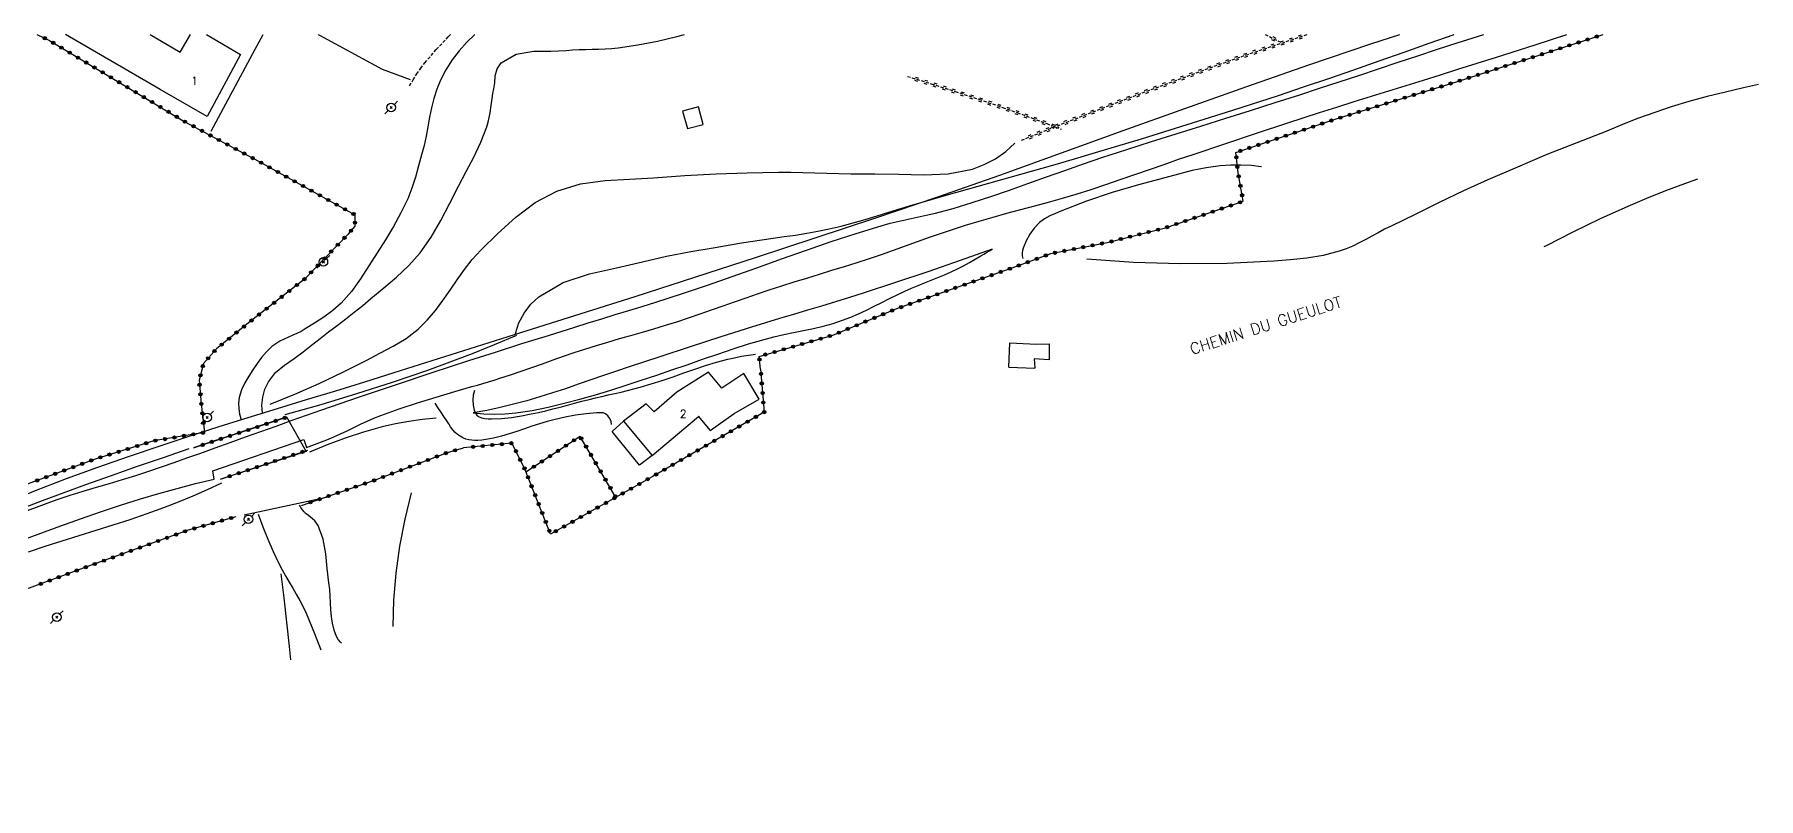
# Model space of a CAD drawing. Header units: millimetres. Extents: x 139000 to 140000, y 142998 to 144000.
# Drawn here: x 139150.9 to 139420.2, y 143880.6 to 144000 of the extents above; entities that cross this region are included whole.
import ezdxf
from ezdxf.enums import TextEntityAlignment as Align

# ---------------------------------------------------------------- set-up
doc = ezdxf.new("R2010")
doc.units = ezdxf.units.MM
doc.linetypes.add('DASHED', pattern=[0.75, 0.5, -0.25])
doc.layers.get('0').update_dxf_attribs({"linetype": 'CONTINUOUS'})
for name, color, linetype in [('W0017', 7, 'CONTINUOUS'), ('W0070', 7, 'DASHED'), ('W0071', 7, 'CONTINUOUS'), ('W0101', 7, 'CONTINUOUS'), ('W0104', 1, 'CONTINUOUS'), ('W0120', 7, 'CONTINUOUS'), ('W0132', 7, 'CONTINUOUS'), ('W0211', 2, 'CONTINUOUS'), ('W0214', 2, 'CONTINUOUS'), ('W0220', 5, 'DASHED'), ('W0300', 7, 'CONTINUOUS'), ('W0323', 7, 'CONTINUOUS'), ('W0330', 7, 'CONTINUOUS'), ('W0473', 7, 'CONTINUOUS'), ('W0510', 5, 'CONTINUOUS'), ('W0600', 7, 'CONTINUOUS'), ('W0989', 7, 'CONTINUOUS'), ('W0991', 7, 'CONTINUOUS')]:
    doc.layers.add(name, color=color, linetype=linetype)
doc.styles.get("Standard").update_dxf_attribs({"font": 'romans.shx', "width": 0.85})

# ---------------------------------------------------------------- blocks, each defined once
blk = doc.blocks.new('T473')
for p, q in [((-0.166667, 0.166667), (0.166667, -0.166667)), ((-0.166667, -0.166667), (0.166667, 0.166667)), ((0.500001, 0.500001), (1.000002, 1.000002)), ((-1.000002, -1.000002), (-0.500001, -0.500001))]:
    blk.add_line(p, q)
blk.add_ellipse((0, 0), major_axis=(0.471405, 0.471405), ratio=1, start_param=5.4977871438, end_param=11.780972451)
blk = doc.blocks.new('t323o')
at = {"color": 0, "linetype": 'Continuous'}
for radius in [0.25, 0.15]:
    blk.add_circle((0, 0), radius, dxfattribs=at)
blk = doc.blocks.new('t220o')
at = {"color": 0, "linetype": 'Continuous'}
for p, q in [((-0.25, 0.25), (0.25, 0.25)), ((-0.25, -0.25), (0.25, -0.25))]:
    blk.add_line(p, q, dxfattribs=at)

msp = doc.modelspace()

# ---------------------------------------------------------------- linework, layer by layer
at = {"layer": 'W0017'}
msp.add_lwpolyline([(139178.47, 143984.89), (139185.34, 143997.72), (139186.57, 144000)], dxfattribs=at)
at = {"layer": 'W0070'}
msp.add_lwpolyline([(139209.46, 143991.96), (139210, 143992.9), (139210.57, 143993.82), (139211.19, 143994.71), (139211.84, 143995.57), (139213.61, 143997.65), (139215.49, 143999.62), (139215.87, 144000)], dxfattribs=at)
at = {"layer": 'W0071'}
for points in [[(139149.37, 143925.42), (139152.4, 143926.59), (139154.42, 143927.3), (139156.45, 143927.97), (139158.49, 143928.6), (139160.53, 143929.22), (139162.58, 143929.82), (139164.63, 143930.43), (139166.67, 143931.06), (139168.7, 143931.72), (139170.7, 143932.4), (139172.69, 143933.1), (139174.68, 143933.82), (139176.68, 143934.52), (139179.06, 143935.37), (139181.45, 143936.22), (139183.83, 143937.08), (139186.21, 143937.93), (139188.6, 143938.79), (139190.98, 143939.63), (139193.37, 143940.48), (139195.76, 143941.31), (139201.49, 143943.28), (139207.23, 143945.22), (139212.97, 143947.14), (139218.72, 143949.03), (139222.85, 143950.36), (139226.99, 143951.67), (139231.13, 143952.96), (139235.27, 143954.26), (139237.37, 143954.91), (139239.48, 143955.56), (139241.59, 143956.21), (139243.69, 143956.85), (139245.8, 143957.5), (139247.9, 143958.15), (139250, 143958.81), (139252.1, 143959.49), (139255.99, 143960.79), (139259.86, 143962.14), (139263.71, 143963.52), (139267.57, 143964.92), (139271.43, 143966.29), (139275.3, 143967.63), (139279.2, 143968.9), (139283.12, 143970.1), (139284.52, 143970.48), (139285.92, 143970.83), (139287.34, 143971.15), (139288.75, 143971.46), (139290.17, 143971.77), (139291.58, 143972.09), (139292.98, 143972.43), (139294.38, 143972.82), (139297.32, 143973.71), (139300.24, 143974.66), (139303.14, 143975.66), (139306.03, 143976.69), (139308.92, 143977.73), (139311.81, 143978.76), (139314.7, 143979.78), (139317.61, 143980.76), (139321.47, 143982.02), (139325.33, 143983.25), (139329.2, 143984.47), (139333.07, 143985.69), (139336.94, 143986.9), (139340.81, 143988.11), (139344.67, 143989.34), (139348.53, 143990.58), (139351.61, 143991.58), (139354.68, 143992.59), (139357.74, 143993.61), (139360.81, 143994.63), (139363.87, 143995.66), (139366.94, 143996.67), (139370.01, 143997.68), (139373.09, 143998.68), (139377.24, 144000)], [(139196.54, 143936.62), (139197.6, 143937.08), (139198.65, 143937.56), (139199.69, 143938.06), (139200.73, 143938.56), (139201.77, 143939.06), (139202.82, 143939.54), (139203.88, 143940), (139204.95, 143940.44), (139207.81, 143941.47), (139210.71, 143942.4), (139213.63, 143943.28), (139216.54, 143944.17), (139217.41, 143944.43), (139218.29, 143944.69), (139219.17, 143944.95), (139220.05, 143945.2), (139220.92, 143945.45), (139221.8, 143945.71), (139222.68, 143945.97), (139223.55, 143946.25), (139225.22, 143946.79), (139226.88, 143947.36), (139228.54, 143947.94), (139230.2, 143948.53), (139231.86, 143949.12), (139233.52, 143949.7), (139235.18, 143950.27), (139236.85, 143950.82), (139238.64, 143951.38), (139240.43, 143951.92), (139242.23, 143952.45), (139244.03, 143952.96), (139245.83, 143953.48), (139247.63, 143954), (139249.42, 143954.54), (139251.2, 143955.1), (139253.02, 143955.7), (139254.82, 143956.31), (139256.62, 143956.94), (139258.42, 143957.58), (139260.22, 143958.22), (139262.02, 143958.85), (139263.82, 143959.47), (139265.63, 143960.08), (139267.58, 143960.71), (139269.54, 143961.33), (139271.51, 143961.93), (139273.47, 143962.53), (139275.43, 143963.13), (139277.4, 143963.74), (139279.35, 143964.36), (139281.31, 143964.99), (139283.19, 143965.63), (139285.06, 143966.28), (139286.93, 143966.95), (139288.79, 143967.62), (139290.66, 143968.29), (139292.53, 143968.94), (139294.41, 143969.58), (139296.29, 143970.19), (139298.44, 143970.84), (139300.6, 143971.46), (139302.77, 143972.05), (139304.94, 143972.63), (139307.11, 143973.21), (139309.28, 143973.8), (139311.44, 143974.41), (139313.6, 143975.05), (139315.9, 143975.78), (139318.19, 143976.54), (139320.47, 143977.31), (139322.75, 143978.1), (139325.03, 143978.9), (139327.3, 143979.69), (139329.58, 143980.48), (139331.86, 143981.25), (139336.79, 143982.9), (139341.73, 143984.55), (139346.66, 143986.18), (139351.61, 143987.78), (139354.3, 143988.64), (139357, 143989.5), (139359.7, 143990.34), (139362.4, 143991.18), (139365.11, 143992.02), (139367.81, 143992.86), (139370.51, 143993.7), (139373.21, 143994.55), (139379.25, 143996.47), (139385.28, 143998.4), (139390.24, 144000)], [(139219.57, 143944.36), (139219.39, 143943.6), (139219.33, 143942.82), (139219.38, 143942.03), (139219.55, 143941.26), (139219.65, 143940.99), (139219.79, 143940.72), (139219.97, 143940.48), (139220.2, 143940.29), (139220.69, 143940.05), (139221.22, 143939.95), (139221.75, 143939.92), (139222.26, 143939.91), (139223.83, 143939.95), (139225.38, 143940.13), (139226.92, 143940.4), (139228.44, 143940.69), (139229.58, 143940.92), (139230.72, 143941.18), (139231.85, 143941.46), (139232.98, 143941.76), (139234.1, 143942.07), (139235.23, 143942.37), (139236.36, 143942.67), (139237.48, 143942.95), (139238.49, 143943.19), (139239.49, 143943.43), (139240.49, 143943.65), (139241.5, 143943.88), (139242.5, 143944.11), (139243.5, 143944.35), (139244.5, 143944.6), (139245.49, 143944.86), (139247.21, 143945.37), (139248.92, 143945.92), (139250.61, 143946.5), (139252.3, 143947.09), (139253.99, 143947.67), (139255.7, 143948.23), (139257.41, 143948.75), (139259.14, 143949.22), (139260.22, 143949.47), (139261.3, 143949.69), (139262.4, 143949.88), (139263.49, 143950.03)], [(139241.01, 143939.01), (139240.93, 143939.51), (139240.73, 143939.98), (139240.43, 143940.39), (139240.04, 143940.71), (139239.71, 143940.85), (139239.35, 143940.88), (139239, 143940.86), (139238.67, 143940.84), (139237.02, 143940.72), (139235.39, 143940.49), (139233.77, 143940.18), (139232.17, 143939.83), (139230.95, 143939.52), (139229.75, 143939.16), (139228.56, 143938.77), (139227.38, 143938.36), (139226.19, 143937.95), (139225, 143937.56), (139223.8, 143937.2), (139222.58, 143936.9), (139221.98, 143936.77), (139221.37, 143936.66), (139220.75, 143936.58), (139220.13, 143936.54), (139219.65, 143936.54), (139219.17, 143936.57), (139218.69, 143936.63), (139218.22, 143936.76), (139217.77, 143936.95), (139217.35, 143937.19), (139216.96, 143937.47), (139216.59, 143937.79), (139216.2, 143938.21), (139215.87, 143938.67), (139215.57, 143939.15), (139215.26, 143939.62), (139214.8, 143940.3), (139214.34, 143940.99), (139213.89, 143941.67), (139213.45, 143942.37)], [(139178.7, 143931.8), (139192.94, 143936.71), (139193.36, 143935.42), (139196.54, 143936.62)], [(139178.91, 143930.51), (139178.7, 143931.8)], [(139147.89, 143920.6), (139151.42, 143921.91), (139154.97, 143923.2), (139158.06, 143924.3), (139161.17, 143925.37), (139164.28, 143926.41), (139167.42, 143927.39), (139170.27, 143928.24), (139173.14, 143929.04), (139176.02, 143929.8), (139178.91, 143930.51)]]:
    msp.add_lwpolyline(points, dxfattribs=at)
at = {"layer": 'W0101'}
for points in [[(139177.73, 144000), (139183.03, 143996.88), (139177.81, 143987.2), (139170.51, 143991.37), (139155.69, 144000)], [(139168.93, 144000), (139173.64, 143997.22), (139175.21, 144000)]]:
    msp.add_lwpolyline(points, dxfattribs=at)
msp.add_lwpolyline([(139242.87, 143939.57), (139247.35, 143934.17), (139254.56, 143940.27), (139254.55, 143940.33), (139256.42, 143938.11), (139260.13, 143940.76), (139264.05, 143943), (139261.68, 143946.99), (139258.23, 143944.7), (139256.16, 143947.21), (139251.2, 143944.07), (139247.68, 143941.02), (139246.4, 143942.28)], close=True, dxfattribs=at)
at = {"layer": 'W0104'}
msp.add_lwpolyline([(139247.35, 143934.17), (139245.36, 143932.68), (139241.12, 143937.95), (139242.87, 143939.57)], dxfattribs=at)
at = {"layer": 'W0120'}
for points in [[(139175.91, 143935.51), (139190.25, 143940.22), (139193.32, 143934.8), (139179.96, 143930.46)], [(139183.63, 143924.89), (139196.96, 143927.76)]]:
    msp.add_lwpolyline(points, dxfattribs=at)
at = {"layer": 'W0132'}
for points in [[(139303.08, 143947.98), (139303.19, 143951.82), (139307.39, 143951.59), (139309.35, 143951.64), (139309.36, 143949.15), (139307.03, 143949.3), (139307.03, 143949.27), (139307.12, 143947.83)], [(139303.08, 143947.98), (139307.12, 143947.83)]]:
    msp.add_lwpolyline(points, dxfattribs=at)
at = {"layer": 'W0211'}
for points in [[(139225.98, 143953.27), (139226.52, 143954.92), (139227.33, 143956.45), (139228.39, 143957.82), (139229.66, 143959), (139233.42, 143961.22), (139237.58, 143962.6), (139241.77, 143963.52), (139245.84, 143964.45), (139249.59, 143965.34), (139253.39, 143966.07), (139257.19, 143966.72), (139260.99, 143967.37), (139262.73, 143967.66), (139264.48, 143967.92), (139266.24, 143968.16), (139267.99, 143968.4), (139269.74, 143968.65), (139271.49, 143968.93), (139273.24, 143969.24), (139274.97, 143969.6), (139276.86, 143970.05), (139278.74, 143970.54), (139280.61, 143971.08), (139282.48, 143971.64), (139284.33, 143972.21), (139286.19, 143972.79), (139288.04, 143973.36), (139289.91, 143973.91), (139293.25, 143974.86), (139296.59, 143975.81), (139299.93, 143976.75), (139303.27, 143977.69), (139306.61, 143978.64), (139309.95, 143979.59), (139313.29, 143980.56), (139316.62, 143981.55), (139323.78, 143983.71), (139330.92, 143985.91), (139338.06, 143988.17), (139345.17, 143990.48), (139349.11, 143991.79), (139353.04, 143993.13), (139356.96, 143994.49), (139360.88, 143995.87), (139364.8, 143997.25), (139368.72, 143998.63), (139372.63, 144000)], [(139342.52, 143979.32), (139340.91, 143979.5), (139339.3, 143979.59), (139337.68, 143979.58), (139336.07, 143979.48), (139333.87, 143979.17), (139331.7, 143978.72), (139329.56, 143978.17), (139327.42, 143977.6), (139323.32, 143976.47), (139319.22, 143975.28), (139315.17, 143973.94), (139311.2, 143972.39), (139310.33, 143972.03), (139309.46, 143971.64), (139308.63, 143971.18), (139307.87, 143970.6), (139307.04, 143969.73), (139306.32, 143968.78), (139305.74, 143967.73), (139305.3, 143966.61), (139305.19, 143966.21), (139305.15, 143965.79), (139305.16, 143965.37), (139305.23, 143964.96)], [(139386.69, 143966.84), (139387.02, 143967.02), (139391.23, 143969.15), (139395.49, 143971.21), (139399.8, 143973.16), (139402.72, 143974.41), (139405.68, 143975.6), (139408.65, 143976.72), (139410.66, 143977.43)], [(139219.39, 143940.83), (139221.05, 143940.71), (139222.72, 143940.67), (139224.38, 143940.71), (139226.05, 143940.85), (139228.59, 143941.22), (139231.1, 143941.75), (139233.58, 143942.37), (139236.06, 143943.01), (139238.47, 143943.68), (139240.87, 143944.41), (139243.26, 143945.18), (139245.64, 143945.95), (139248.05, 143946.74), (139250.44, 143947.55), (139252.82, 143948.38), (139255.21, 143949.22), (139257.6, 143950.04), (139260, 143950.85), (139262.4, 143951.62), (139264.83, 143952.34), (139266.35, 143952.75), (139267.89, 143953.1), (139269.43, 143953.43), (139270.98, 143953.74), (139272.53, 143954.06), (139274.07, 143954.42), (139275.6, 143954.84), (139277.1, 143955.32), (139278.36, 143955.8), (139279.6, 143956.33), (139280.81, 143956.91), (139282.01, 143957.51), (139283.21, 143958.12), (139284.4, 143958.73), (139285.6, 143959.32), (139286.82, 143959.88), (139287.85, 143960.33), (139288.88, 143960.75), (139289.91, 143961.16), (139290.95, 143961.57), (139291.99, 143961.99), (139293.02, 143962.42), (139294.04, 143962.87), (139295.05, 143963.34), (139295.98, 143963.83), (139296.9, 143964.35), (139297.8, 143964.89), (139298.7, 143965.42), (139299.15, 143965.68), (139299.59, 143965.94), (139300.04, 143966.2), (139300.48, 143966.46)], [(139190.01, 143940.58), (139195.62, 143942.17), (139201.21, 143943.86), (139206.77, 143945.65), (139212.29, 143947.54), (139215.8, 143948.81), (139219.28, 143950.14), (139222.74, 143951.54), (139226.18, 143952.99)], [(139213.58, 143940.01), (139211.46, 143939.81), (139209.35, 143939.51), (139207.25, 143939.13), (139205.17, 143938.65), (139202.27, 143937.85), (139199.41, 143936.92), (139196.59, 143935.87), (139193.82, 143934.7)], [(139148.73, 143925.87), (139152.11, 143927.15), (139155.49, 143928.41), (139158.88, 143929.64), (139162.91, 143931.08), (139166.94, 143932.5), (139170.99, 143933.89), (139175.04, 143935.26)], [(139180.08, 143929.88), (139177.84, 143928.83), (139175.59, 143927.84), (139173.31, 143926.89), (139171.01, 143926), (139168.4, 143925.05), (139165.76, 143924.14), (139163.12, 143923.28), (139160.46, 143922.45), (139157.8, 143921.63), (139155.15, 143920.8), (139152.5, 143919.95), (139149.86, 143919.08)]]:
    msp.add_lwpolyline(points, dxfattribs=at)
at = {"layer": 'W0214'}
for points in [[(139420.16, 143992.2), (139417.84, 143991.65), (139414.98, 143990.98), (139412.14, 143990.29), (139409.3, 143989.53), (139406.5, 143988.68), (139403.95, 143987.82), (139401.42, 143986.9), (139398.92, 143985.91), (139396.45, 143984.86)], [(139396.45, 143984.86), (139391.77, 143983.07), (139387.12, 143981.21), (139382.5, 143979.28), (139377.9, 143977.29), (139374.09, 143975.54), (139370.3, 143973.73), (139366.53, 143971.88), (139362.76, 143970.05), (139361.76, 143969.54), (139360.77, 143969.01), (139359.78, 143968.47), (139358.8, 143967.93), (139357.8, 143967.41), (139356.78, 143966.92), (139355.73, 143966.48), (139354.67, 143966.11), (139352.15, 143965.46), (139349.59, 143965.04), (139347.02, 143964.77), (139344.45, 143964.57), (139337.15, 143964.21), (139329.83, 143964.14), (139322.52, 143964.37), (139315.23, 143964.89)], [(139187.67, 143942.21), (139191.51, 143943.77), (139195.31, 143945.43), (139199.05, 143947.21), (139202.75, 143949.09), (139204.82, 143950.16), (139206.9, 143951.27), (139208.92, 143952.49), (139210.8, 143953.94), (139212.22, 143955.32), (139213.5, 143956.83), (139214.67, 143958.42), (139215.79, 143960.04), (139216.88, 143961.66), (139218.01, 143963.27), (139219.23, 143964.81), (139220.57, 143966.26), (139223.23, 143968.88), (139226.03, 143971.42), (139229.08, 143973.71), (139232.46, 143975.5), (139236.15, 143976.64), (139239.99, 143977.15), (139243.82, 143977.36), (139247.57, 143977.6), (139252.44, 143977.97), (139257.33, 143978.22), (139262.21, 143978.37), (139267.1, 143978.46), (139268.98, 143978.47), (139270.86, 143978.44), (139272.73, 143978.39), (139274.61, 143978.33), (139276.49, 143978.28), (139278.37, 143978.23), (139280.25, 143978.21), (139282.13, 143978.22), (139285.89, 143978.17), (139289.73, 143978.04), (139293.6, 143978.2), (139297.39, 143978.96), (139299.23, 143979.66), (139300.96, 143980.58), (139302.57, 143981.7), (139304.02, 143983.02)], [(139300.48, 143966.46), (139295.47, 143964.66), (139290.43, 143962.91), (139285.38, 143961.21), (139280.32, 143959.55), (139278.15, 143958.86), (139275.97, 143958.18), (139273.79, 143957.53), (139271.61, 143956.88), (139269.42, 143956.24), (139267.24, 143955.59), (139265.06, 143954.93), (139262.88, 143954.25), (139258.09, 143952.73), (139253.3, 143951.18), (139248.52, 143949.62), (139243.74, 143948.05), (139241.75, 143947.38), (139239.75, 143946.7), (139237.77, 143946.01), (139235.78, 143945.31), (139233.79, 143944.63), (139231.79, 143943.97), (139229.78, 143943.34), (139227.75, 143942.75), (139225.68, 143942.2), (139223.59, 143941.69), (139221.5, 143941.24), (139219.39, 143940.83)], [(139209.7, 143928.35), (139208.69, 143924.21), (139207.89, 143920.03), (139207.3, 143915.81), (139206.93, 143911.57), (139206.82, 143907.43)]]:
    msp.add_lwpolyline(points, dxfattribs=at)
at = {"layer": 'W0220'}
for points in [[(139305.03, 143983.47), (139312.7, 143986.54), (139320.39, 143989.53), (139328.11, 143992.44), (139335.86, 143995.28), (139337.95, 143996.03), (139340.05, 143996.76), (139342.15, 143997.47), (139344.26, 143998.18), (139346.37, 143998.88), (139348.48, 143999.58), (139349.72, 144000)], [(139343.08, 144000), (139345.56, 143998.76)], [(139287.21, 143993.45), (139290.95, 143992.29), (139294.67, 143991.1), (139298.38, 143989.87), (139302.08, 143988.6), (139304.38, 143987.78), (139306.68, 143986.94), (139308.97, 143986.07), (139311.24, 143985.18)]]:
    msp.add_lwpolyline(points, dxfattribs=at)
at = {"layer": 'W0300'}
for points in [[(139142.31, 143925.1), (139151, 143928.7), (139155.87, 143930.59), (139160.77, 143932.37), (139165.7, 143934.08), (139170.64, 143935.76), (139175.16, 143937.25), (139179.7, 143938.71), (139184.25, 143940.13), (139188.81, 143941.53), (139193.37, 143942.92), (139197.93, 143944.31), (139202.48, 143945.72), (139207.03, 143947.15), (139225.86, 143953.1), (139244.7, 143959.06), (139263.51, 143965.11), (139282.26, 143971.31), (139291.96, 143974.63), (139301.63, 143978.03), (139311.28, 143981.49), (139320.92, 143984.97), (139330.57, 143988.45), (139340.22, 143991.89), (139349.9, 143995.26), (139359.62, 143998.53), (139364.13, 144000)], [(139190.91, 143902.27), (139190.69, 143904.32), (139190.28, 143908.11), (139189.85, 143911.91), (139189.41, 143915.7)]]:
    msp.add_lwpolyline(points, dxfattribs=at)
at = {"layer": 'W0323'}
for points in [[(139151.24, 144000), (139153.19, 143999.06), (139174.36, 143986.36), (139185.83, 143980.19), (139200.92, 143971.81), (139200.92, 143970.02), (139199.8, 143968.75), (139193.05, 143961.77), (139184.55, 143955.12), (139179.27, 143950.84), (139177.26, 143948.54), (139176.58, 143945.96), (139176.92, 143942.28), (139177.41, 143937.78)], [(139264.28, 143947.7), (139264.05, 143949.68), (139275.57, 143953), (139285.56, 143957.15), (139294.27, 143960.23), (139304.32, 143963.78), (139309.63, 143965.76), (139318.44, 143967.49), (139327.51, 143969.78), (139339.67, 143973.92), (139338.86, 143978.36), (139338.52, 143981.57), (139354.03, 143986.74), (139373.14, 143992.66), (139395.92, 144000)], [(139264.28, 143947.7), (139264.85, 143940.98), (139247.33, 143930.87), (139231.48, 143921.89), (139227.39, 143932.22), (139225.45, 143936.11), (139217.89, 143935.4)], [(139175.71, 143935.37), (139190.07, 143940.1)], [(139177.38, 143937.78), (139169.52, 143936.47), (139160.33, 143933.63), (139144.74, 143927.88), (139130.7, 143921.67), (139115.96, 143915.67), (139105.61, 143910.49), (139098.54, 143905.9), (139091.07, 143901.94), (139083.74, 143897.41), (139075.4, 143891.57)], [(139241.64, 143927.73), (139236.08, 143937.18), (139227.62, 143931.6)], [(139179.93, 143930.46), (139193.55, 143935.04)], [(139192.56, 143926.38), (139203.99, 143930.32), (139215.38, 143934.66), (139217.89, 143935.4)], [(139182.29, 143924.61), (139174.85, 143922.51), (139159.87, 143917.08), (139145.17, 143911.65), (139129.97, 143905.72), (139116.82, 143899.23), (139102.61, 143892.07), (139095.74, 143888.25), (139081.55, 143880.56)]]:
    msp.add_lwpolyline(points, dxfattribs=at)
at = {"layer": 'W0330'}
msp.add_lwpolyline([(139195.16, 144000), (139195.36, 143999.87), (139205.19, 143994.55), (139209.55, 143992.94)], dxfattribs=at)
at = {"layer": 'W0510'}
for points in [[(139219.65, 144000), (139218.41, 143998.81), (139217.21, 143997.45), (139216.1, 143996.02), (139215.11, 143994.49), (139214.27, 143992.88), (139213.7, 143991.46), (139213.25, 143990.01), (139212.88, 143988.54), (139212.58, 143987.06), (139212.3, 143985.58), (139212.03, 143984.11), (139211.71, 143982.64), (139211.34, 143981.18), (139210.86, 143979.45), (139210.37, 143977.71), (139209.82, 143975.99), (139209.16, 143974.3), (139208.11, 143972.11), (139206.93, 143969.99), (139205.67, 143967.91), (139204.38, 143965.86), (139203.09, 143963.83), (139201.79, 143961.79), (139200.37, 143959.82), (139198.76, 143958), (139197.47, 143956.84), (139196.07, 143955.81), (139194.61, 143954.87), (139193.15, 143953.96), (139192.51, 143953.59), (139191.86, 143953.27), (139191.19, 143952.97), (139190.52, 143952.68), (139189.85, 143952.37), (139189.19, 143952.04), (139188.55, 143951.65), (139187.95, 143951.21), (139187.09, 143950.41), (139186.32, 143949.52), (139185.64, 143948.57), (139184.99, 143947.6), (139184.34, 143946.59), (139183.71, 143945.55), (139183.19, 143944.44), (139182.85, 143943.25), (139182.74, 143942.39), (139182.76, 143941.52), (139182.9, 143940.67), (139183.15, 143939.83)], [(139186.48, 143940.79), (139186.39, 143942.06), (139186.52, 143943.32), (139186.85, 143944.54), (139187.39, 143945.69), (139188.51, 143947.14), (139189.93, 143948.33), (139191.42, 143949.35), (139192.82, 143950.39), (139194.13, 143951.45), (139195.46, 143952.49), (139196.8, 143953.51), (139198.14, 143954.53), (139199.48, 143955.55), (139200.82, 143956.58), (139202.13, 143957.63), (139203.42, 143958.71), (139205.42, 143960.39), (139207.42, 143962.08), (139209.35, 143963.88), (139211.1, 143965.84), (139212.84, 143968.32), (139214.35, 143970.94), (139215.72, 143973.63), (139217.08, 143976.3), (139218.29, 143978.56), (139219.49, 143980.83), (139220.59, 143983.15), (139221.51, 143985.56), (139221.72, 143986.29), (139221.88, 143987.03), (139222.02, 143987.77), (139222.13, 143988.52), (139222.23, 143989.26), (139222.34, 143990.01), (139222.47, 143990.75), (139222.62, 143991.49), (139222.75, 143992.46), (139222.83, 143993.53), (139223.11, 143994.63), (139223.75, 143995.55), (139226.12, 143996.93), (139228.86, 143997.4), (139231.5, 143997.39), (139233.9, 143997.48), (139234.91, 143997.58), (139235.93, 143997.64), (139236.94, 143997.67), (139237.96, 143997.68), (139238.98, 143997.69), (139239.99, 143997.73), (139241.01, 143997.79), (139242.02, 143997.89), (139245.11, 143998.37), (139248.17, 143998.97), (139251.21, 143999.69), (139252.39, 144000)], [(139198.8, 143904.83), (139198.64, 143905), (139198.31, 143905.41), (139198.05, 143905.88), (139197.67, 143906.89), (139197.4, 143907.95), (139197.24, 143909.02), (139197.15, 143910.09), (139197.1, 143911.14), (139197.05, 143912.2), (139196.97, 143913.25), (139196.83, 143914.3), (139196.56, 143916.51), (139196.37, 143918.8), (139195.98, 143921.09), (139195.16, 143923.26), (139194.92, 143923.63), (139194.63, 143923.97), (139194.31, 143924.27), (139193.98, 143924.55), (139193.64, 143924.82), (139193.31, 143925.09), (139192.99, 143925.38), (139192.7, 143925.71), (139192.57, 143925.88), (139192.46, 143926.06), (139192.35, 143926.25), (139192.25, 143926.44)], [(139185.82, 143925), (139186.54, 143923.05), (139187.32, 143921.11), (139188.15, 143919.2), (139189.02, 143917.31), (139189.53, 143916.32), (139190.06, 143915.35), (139190.63, 143914.4), (139191.2, 143913.45), (139191.76, 143912.5), (139192.31, 143911.53), (139192.82, 143910.55), (139193.28, 143909.54), (139194.62, 143906.34), (139195.59, 143903.79)]]:
    msp.add_lwpolyline(points, dxfattribs=at)
at = {"layer": 'W0600'}
msp.add_lwpolyline([(139252.84, 143985.28), (139255.32, 143985.95), (139254.58, 143988.68), (139252.09, 143988.01)], close=True, dxfattribs=at)

# ---------------------------------------------------------------- block references
at = {"layer": 'W0220'}
for p, rotation in [((139344.36, 143998.21), 18.41254084230863), ((139344.42, 143999.33), 333.3975911647465), ((139345.78, 143998.69), 18.41254084230863), ((139347.2, 143999.16), 18.40467056855238), ((139348.63, 143999.63), 18.49535324996677), ((139335.85, 143995.28), 20.1376594235402), ((139337.26, 143995.78), 19.61522729832465), ((139338.68, 143996.28), 19.1601427640471), ((139340.09, 143996.77), 18.80356877441854), ((139341.51, 143997.26), 18.80356877441854), ((139342.93, 143997.74), 18.54551147027578), ((139288.65, 143993), 342.8182954543425), ((139328.81, 143992.7), 20.1376594235402), ((139330.21, 143993.21), 20.1376594235402), ((139331.62, 143993.73), 20.1376594235402), ((139333.03, 143994.25), 20.1376594235402), ((139334.44, 143994.76), 20.1376594235402), ((139290.08, 143992.56), 342.8182954543425), ((139291.51, 143992.11), 342.2292201131272), ((139292.94, 143991.65), 342.2292201131272), ((139294.37, 143991.2), 342.2292201131272), ((139295.79, 143990.73), 341.6401436177088), ((139297.22, 143990.25), 341.6401436177088), ((139321.79, 143990.05), 20.68663544487455), ((139323.19, 143990.58), 20.68663544487455), ((139324.59, 143991.11), 20.68663544487455), ((139326, 143991.64), 20.68663544487455), ((139327.4, 143992.17), 20.68663544487455), ((139298.64, 143989.78), 341.0510659684809), ((139300.06, 143989.29), 341.0510659684809), ((139301.48, 143988.8), 341.0510659684809), ((139302.89, 143988.31), 340.4619874617896), ((139304.31, 143987.81), 340.4619874617896), ((139305.71, 143987.29), 339.8729082747848), ((139314.79, 143987.35), 21.23561019172842), ((139316.19, 143987.89), 21.23561019172842), ((139317.59, 143988.44), 21.23561019172842), ((139318.99, 143988.98), 21.23561019172842), ((139320.38, 143989.52), 21.23561019172842), ((139307.12, 143986.77), 339.2838283655038), ((139307.82, 143984.59), 21.78458366482037), ((139308.52, 143986.24), 339.2838283655038), ((139309.21, 143985.14), 21.78458366482037), ((139309.92, 143985.7), 338.6947477311323), ((139310.6, 143985.7), 21.78458366482037), ((139312, 143986.26), 21.78458366482037), ((139313.39, 143986.81), 21.23561019172842), ((139306.43, 143984.03), 21.78458366482037)]:
    msp.add_blockref('t220o', p, dxfattribs=dict(at, rotation=rotation))
at = {"layer": 'W0323'}
for p, rotation in [((139152.47, 143999.41), 334.2903062971757), ((139153.79, 143998.7), 329.0513694896666), ((139390.62, 143998.29), 17.85877025368761), ((139392.05, 143998.75), 17.85877025368761), ((139393.48, 143999.21), 17.85877025368761), ((139394.91, 143999.67), 17.85877025368761), ((139155.08, 143997.93), 329.0513694896666), ((139156.36, 143997.16), 329.0513694896666), ((139157.65, 143996.38), 329.0513694896666), ((139158.94, 143995.61), 329.0513694896666), ((139382.06, 143995.53), 17.85877025368761), ((139383.48, 143995.99), 17.85877025368761), ((139384.91, 143996.45), 17.85877025368761), ((139386.34, 143996.91), 17.85877025368761), ((139387.77, 143997.37), 17.85877025368761), ((139389.2, 143997.83), 17.85877025368761), ((139160.22, 143994.84), 329.0513694896666), ((139161.51, 143994.07), 329.0513694896666), ((139162.8, 143993.3), 329.0513694896666), ((139373.49, 143992.77), 17.85877025368761), ((139374.92, 143993.23), 17.85877025368761), ((139376.35, 143993.69), 17.85877025368761), ((139377.77, 143994.15), 17.85877025368761), ((139379.2, 143994.61), 17.85877025368761), ((139380.63, 143995.07), 17.85877025368761), ((139164.08, 143992.53), 329.0513694896666), ((139165.37, 143991.76), 329.0513694896666), ((139166.66, 143990.98), 329.0513694896666), ((139167.94, 143990.21), 329.0513694896666), ((139364.89, 143990.11), 17.21599653773085), ((139366.33, 143990.55), 17.21599653773085), ((139367.76, 143990.99), 17.21599653773085), ((139369.19, 143991.44), 17.21599653773085), ((139370.63, 143991.88), 17.21599653773085), ((139372.06, 143992.33), 17.21599653773085), ((139169.23, 143989.44), 329.0513694896666), ((139170.52, 143988.67), 329.0513694896666), ((139171.8, 143987.9), 329.0513694896666), ((139356.3, 143987.44), 17.21599653773085), ((139357.73, 143987.89), 17.21599653773085), ((139359.16, 143988.33), 17.21599653773085), ((139360.6, 143988.77), 17.21599653773085), ((139362.03, 143989.22), 17.21599653773085), ((139363.46, 143989.66), 17.21599653773085), ((139173.09, 143987.13), 329.0513694896666), ((139174.37, 143986.36), 331.7031182081196), ((139175.7, 143985.65), 331.7031182081196), ((139177.02, 143984.93), 331.7031182081196), ((139347.74, 143984.64), 18.44049053676162), ((139349.17, 143985.12), 18.44049053676162), ((139350.59, 143985.59), 18.44049053676162), ((139352.01, 143986.07), 18.44049053676162), ((139353.44, 143986.54), 18.44049053676162), ((139354.87, 143987), 17.21599653773085), ((139178.34, 143984.22), 331.7031182081196), ((139179.66, 143983.51), 331.7031182081196), ((139180.98, 143982.8), 331.7031182081196), ((139182.3, 143982.09), 331.7031182081196), ((139340.63, 143982.27), 18.44049053676162), ((139342.05, 143982.74), 18.44049053676162), ((139343.48, 143983.22), 18.44049053676162), ((139344.9, 143983.69), 18.44049053676162), ((139346.32, 143984.17), 18.44049053676162), ((139183.62, 143981.38), 331.7031182081196), ((139184.94, 143980.67), 331.7031182081196), ((139186.26, 143979.95), 330.9615132194153), ((139187.57, 143979.22), 330.9615132194153), ((139338.6, 143980.8), 96.09911695776388), ((139338.76, 143979.3), 96.09911695776388), ((139339.21, 143981.8), 18.44049053676162), ((139188.88, 143978.5), 330.9615132194153), ((139190.19, 143977.77), 330.9615132194153), ((139191.5, 143977.04), 330.9615132194153), ((139338.96, 143977.82), 100.3434692572891), ((139192.82, 143976.31), 330.9615132194153), ((139194.13, 143975.58), 330.9615132194153), ((139195.44, 143974.86), 330.9615132194153), ((139196.75, 143974.13), 330.9615132194153), ((139339.17, 143973.75), 18.7847045660331), ((139339.23, 143976.34), 100.3434692572891), ((139339.5, 143974.87), 100.3434692572891), ((139198.06, 143973.4), 330.9615132194153), ((139199.37, 143972.67), 330.9615132194153), ((139200.68, 143971.94), 330.9615132194153), ((139332.06, 143971.33), 18.7847045660331), ((139333.48, 143971.81), 18.7847045660331), ((139334.9, 143972.3), 18.7847045660331), ((139336.32, 143972.78), 18.7847045660331), ((139337.75, 143973.26), 18.7847045660331), ((139200.31, 143969.32), 228.5210857976717), ((139200.92, 143970.58), 270.0638392824777), ((139321.99, 143968.39), 14.18625151702092), ((139323.45, 143968.76), 14.18625151702092), ((139324.9, 143969.12), 14.18625151702092), ((139326.36, 143969.49), 14.18625151702092), ((139327.8, 143969.88), 18.7847045660331), ((139329.22, 143970.37), 18.7847045660331), ((139330.64, 143970.85), 18.7847045660331), ((139197.2, 143966.06), 225.9599880602271), ((139198.25, 143967.14), 225.9599880602271), ((139199.29, 143968.22), 225.9599880602271), ((139310.26, 143965.88), 11.13842996465772), ((139311.73, 143966.17), 11.13842996465772), ((139313.21, 143966.46), 11.13842996465772), ((139314.68, 143966.75), 11.13842996465772), ((139316.15, 143967.04), 11.13842996465772), ((139317.62, 143967.33), 11.13842996465772), ((139319.09, 143967.65), 14.18625151702092), ((139320.54, 143968.02), 14.18625151702092), ((139195.12, 143963.9), 225.9599880602271), ((139196.16, 143964.98), 225.9599880602271), ((139303.2, 143963.38), 19.43645587377582), ((139304.61, 143963.88), 20.43412941610111), ((139306.02, 143964.41), 20.43412941610111), ((139307.42, 143964.93), 20.43412941610111), ((139308.83, 143965.46), 20.43412941610111), ((139191.85, 143960.83), 218.0257837167893), ((139193.03, 143961.75), 218.0257837167893), ((139194.07, 143962.82), 225.9599880602271), ((139294.71, 143960.39), 19.43645587377582), ((139296.13, 143960.88), 19.43645587377582), ((139297.54, 143961.38), 19.43645587377582), ((139298.96, 143961.88), 19.43645587377582), ((139300.37, 143962.38), 19.43645587377582), ((139301.79, 143962.88), 19.43645587377582), ((139188.3, 143958.05), 218.0257837167893), ((139189.48, 143958.98), 218.0257837167893), ((139190.67, 143959.9), 218.0257837167893), ((139287.64, 143957.88), 19.50366620557422), ((139289.06, 143958.38), 19.50366620557422), ((139290.47, 143958.88), 19.50366620557422), ((139291.88, 143959.38), 19.50366620557422), ((139293.3, 143959.89), 19.50366620557422), ((139184.76, 143955.28), 218.0257837167893), ((139185.94, 143956.21), 218.0257837167893), ((139187.12, 143957.13), 218.0257837167893), ((139280.67, 143955.12), 22.54204570164882), ((139282.06, 143955.69), 22.54204570164882), ((139283.44, 143956.27), 22.54204570164882), ((139284.83, 143956.84), 22.54204570164882), ((139286.23, 143957.38), 19.50366620557422), ((139181.26, 143952.45), 219.0234689752668), ((139182.42, 143953.4), 219.0234689752668), ((139183.59, 143954.34), 219.0234689752668), ((139273.67, 143952.45), 16.09311248617575), ((139275.11, 143952.87), 16.09311248617575), ((139276.52, 143953.39), 22.54204570164882), ((139277.9, 143953.97), 22.54204570164882), ((139279.29, 143954.54), 22.54204570164882), ((139178.98, 143950.51), 228.7894148224011), ((139180.09, 143951.51), 219.0234689752668), ((139265.03, 143949.96), 16.09311248617575), ((139266.47, 143950.37), 16.09311248617575), ((139267.91, 143950.79), 16.09311248617575), ((139269.35, 143951.2), 16.09311248617575), ((139270.79, 143951.62), 16.09311248617575), ((139272.23, 143952.04), 16.09311248617575), ((139177.16, 143948.17), 255.3863444909052), ((139177.99, 143949.38), 228.7894148224011), ((139264.11, 143949.19), 96.40698113411764), ((139264.34, 143946.95), 274.8708142376111), ((139176.65, 143945.24), 275.1480241879671), ((139176.78, 143946.72), 255.3863444909052), ((139264.47, 143945.45), 274.8708142376111), ((139176.78, 143943.75), 275.1480241879671), ((139176.92, 143942.26), 276.3052373959227), ((139264.6, 143943.96), 274.8708142376111), ((139264.72, 143942.47), 274.8708142376111), ((139177.08, 143940.77), 276.3052373959227), ((139177.25, 143939.27), 276.3052373959227), ((139187.11, 143939.12), 18.20128543144214), ((139188.53, 143939.59), 18.20128543144214), ((139189.96, 143940.06), 18.20128543144214), ((139260.95, 143938.72), 209.9831496215797), ((139262.25, 143939.47), 209.9831496215797), ((139263.55, 143940.22), 209.9831496215797), ((139264.85, 143940.97), 209.9831496215797), ((139168.32, 143936.1), 197.1465196815716), ((139169.76, 143936.51), 189.4788622185207), ((139171.24, 143936.75), 189.4788622185207), ((139172.72, 143937), 189.4788622185207), ((139174.2, 143937.25), 189.4788622185207), ((139175.68, 143937.5), 189.4788622185207), ((139177.16, 143937.74), 189.4788622185207), ((139178.56, 143936.31), 18.20128543144214), ((139179.98, 143936.78), 18.20128543144214), ((139181.41, 143937.25), 18.20128543144214), ((139182.83, 143937.72), 18.20128543144214), ((139184.26, 143938.18), 18.20128543144214), ((139185.68, 143938.65), 18.20128543144214), ((139225.35, 143936.1), 185.3820908342948), ((139235.13, 143936.55), 213.385831129125), ((139236.27, 143936.86), 120.4949597111802), ((139257.05, 143936.48), 209.9831496215797), ((139258.35, 143937.22), 209.9831496215797), ((139259.65, 143937.97), 209.9831496215797), ((139159.73, 143933.41), 200.2727147554335), ((139161.15, 143933.89), 197.1465196815716), ((139162.59, 143934.33), 197.1465196815716), ((139164.02, 143934.77), 197.1465196815716), ((139165.45, 143935.21), 197.1465196815716), ((139166.89, 143935.66), 197.1465196815716), ((139177.13, 143935.84), 18.20128543144214), ((139188.46, 143933.33), 18.55974307631909), ((139189.88, 143933.8), 18.55974307631909), ((139191.3, 143934.28), 18.55974307631909), ((139192.73, 143934.76), 18.55974307631909), ((139212.32, 143933.49), 20.84985586818574), ((139213.72, 143934.03), 20.84985586818574), ((139215.12, 143934.56), 20.84985586818574), ((139216.55, 143935), 16.39449350261105), ((139219.38, 143935.54), 185.3820908342948), ((139220.87, 143935.68), 185.3820908342948), ((139222.37, 143935.82), 185.3820908342948), ((139223.86, 143935.96), 185.3820908342948), ((139226.08, 143934.86), 116.4472194059576), ((139226.74, 143933.51), 116.4472194059576), ((139231.38, 143934.08), 213.385831129125), ((139232.63, 143934.9), 213.385831129125), ((139233.88, 143935.73), 213.385831129125), ((139237.03, 143935.57), 120.4949597111802), ((139237.79, 143934.28), 120.4949597111802), ((139251.85, 143933.48), 209.9831496215797), ((139253.15, 143934.23), 209.9831496215797), ((139254.45, 143934.98), 209.9831496215797), ((139255.75, 143935.73), 209.9831496215797), ((139152.69, 143930.81), 200.2727147554335), ((139154.1, 143931.33), 200.2727147554335), ((139155.51, 143931.85), 200.2727147554335), ((139156.92, 143932.37), 200.2727147554335), ((139158.32, 143932.89), 200.2727147554335), ((139181.35, 143930.94), 18.55974307631909), ((139182.77, 143931.42), 18.55974307631909), ((139184.19, 143931.89), 18.55974307631909), ((139185.62, 143932.37), 18.55974307631909), ((139187.04, 143932.85), 18.55974307631909), ((139205.31, 143930.82), 20.84985586818574), ((139206.71, 143931.36), 20.84985586818574), ((139208.11, 143931.89), 20.84985586818574), ((139209.51, 143932.43), 20.84985586818574), ((139210.92, 143932.96), 20.84985586818574), ((139227.41, 143932.17), 111.6223757173986), ((139227.96, 143930.78), 111.6223757173986), ((139228.87, 143932.43), 213.385831129125), ((139230.12, 143933.25), 213.385831129125), ((139238.55, 143932.98), 120.4949597111802), ((139239.31, 143931.69), 120.4949597111802), ((139247.96, 143931.23), 209.9831496215797), ((139249.26, 143931.98), 209.9831496215797), ((139250.55, 143932.73), 209.9831496215797), ((139151.29, 143930.29), 200.2727147554335), ((139198.23, 143928.34), 19.01494592657402), ((139199.65, 143928.83), 19.01494592657402), ((139201.07, 143929.32), 19.01494592657402), ((139202.49, 143929.8), 19.01494592657402), ((139203.91, 143930.29), 19.01494592657402), ((139228.51, 143929.38), 111.6223757173986), ((139229.07, 143927.99), 111.6223757173986), ((139240.07, 143930.4), 120.4949597111802), ((139240.83, 143929.11), 120.4949597111802), ((139242.74, 143928.26), 209.5467172303222), ((139244.04, 143929), 209.5467172303222), ((139245.35, 143929.74), 209.5467172303222), ((139246.65, 143930.48), 209.5467172303222), ((139193.98, 143926.87), 19.01494592657402), ((139195.4, 143927.36), 19.01494592657402), ((139196.81, 143927.85), 19.01494592657402), ((139229.62, 143926.59), 111.6223757173986), ((139237.52, 143925.31), 209.5467172303222), ((139238.82, 143926.05), 209.5467172303222), ((139240.13, 143926.78), 209.5467172303222), ((139241.43, 143927.52), 209.5467172303222), ((139241.6, 143927.81), 120.4949597111802), ((139175.82, 143922.78), 195.7998230130298), ((139177.26, 143923.19), 195.7998230130298), ((139178.71, 143923.6), 195.7998230130298), ((139180.15, 143924.01), 195.7998230130298), ((139181.59, 143924.42), 195.7998230130298), ((139230.17, 143925.2), 111.6223757173986), ((139230.72, 143923.8), 111.6223757173986), ((139233.6, 143923.09), 209.5467172303222), ((139234.91, 143923.83), 209.5467172303222), ((139236.21, 143924.57), 209.5467172303222), ((139168.75, 143920.3), 199.9105728656227), ((139170.16, 143920.81), 199.9105728656227), ((139171.57, 143921.32), 199.9105728656227), ((139172.98, 143921.83), 199.9105728656227), ((139174.39, 143922.34), 199.9105728656227), ((139231.28, 143922.41), 111.6223757173986), ((139232.3, 143922.35), 209.5467172303222), ((139160.28, 143917.23), 199.9105728656227), ((139161.69, 143917.74), 199.9105728656227), ((139163.1, 143918.25), 199.9105728656227), ((139164.51, 143918.76), 199.9105728656227), ((139165.92, 143919.28), 199.9105728656227), ((139167.34, 143919.79), 199.9105728656227), ((139153.25, 143914.64), 200.2757751973641), ((139154.65, 143915.16), 200.2757751973641), ((139156.06, 143915.68), 200.2757751973641), ((139157.47, 143916.2), 200.2757751973641), ((139158.88, 143916.72), 200.2757751973641), ((139151.84, 143914.12), 200.2757751973641)]:
    msp.add_blockref('t323o', p, dxfattribs=dict(at, rotation=rotation))
at = {"layer": 'W0473'}
for p in [(139206.58, 143988.57), (139195.99, 143964.47), (139177.83, 143940.14), (139184.3, 143924.21), (139154.34, 143908.92)]:
    msp.add_blockref('T473', p, dxfattribs=at)

# ---------------------------------------------------------------- texts
at = {"layer": 'W0989'}
msp.add_text('CHEMIN DU GUEULOT   ', height=1.75, rotation=17.7732, dxfattribs=at).set_placement((139331.68, 143949.91))
at = {"layer": 'W0991'}
for s, p in [('1', (139175.87, 143992.76)), ('2', (139252.19, 143940.69))]:
    msp.add_text(s, height=1.25, dxfattribs=at).set_placement(p, align=Align.MIDDLE_CENTER)

doc.saveas('drawing.dxf')
